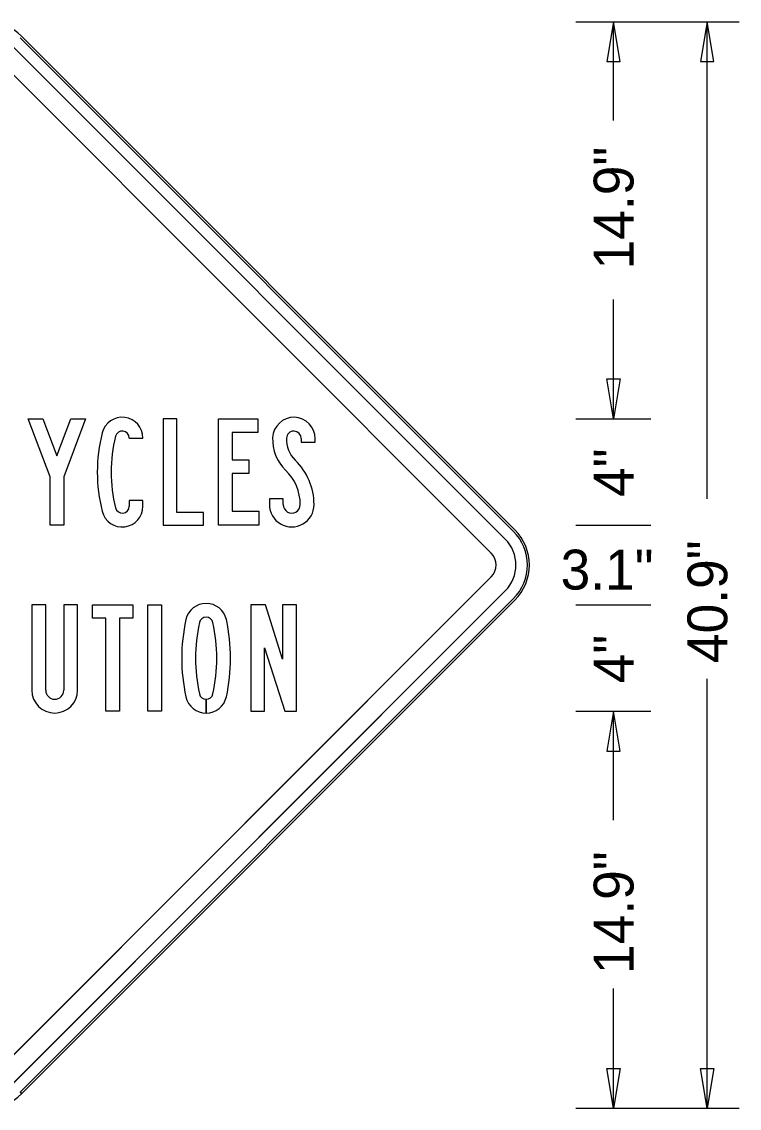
# Model space of a CAD drawing. Extents: x -20.6 to 69.9, y -0.7 to 50.5.
# Drawn here: x 34.622 to 36.873, y 15.36 to 18.766 of the extents above; entities that cross this region are included whole.
import ezdxf

# ---------------------------------------------------------------- set-up
doc = ezdxf.new("R2010")
doc.units = 0
for name, color, linetype in [('GSBWFILL', 7, 'Continuous'), ('GSCOLORFILL', 7, 'Continuous'), ('GSDIMS', 7, 'Continuous'), ('GSOUTLINE', 7, 'Continuous')]:
    doc.layers.add(name, color=color, linetype=linetype)

msp = doc.modelspace()

# ---------------------------------------------------------------- linework, layer by layer
at = {"layer": 'GSBWFILL'}
for p, q in [((36.1686, 17.1735), (34.6221, 18.72)), ((36.139, 17.1439), (34.5925, 18.6904)), ((34.5483, 18.6462), (36.0948, 17.0997)), ((36.0948, 17.0261), (34.5487, 15.48)), ((34.5929, 15.4358), (36.139, 16.9819)), ((34.6221, 15.4057), (36.1686, 16.9523))]:
    msp.add_line(p, q, dxfattribs=at)
for centre, radius, start, end in [((34.5114, 18.6094), 0.1565, 45, 135), ((36.058, 17.0629), 0.1565, 315, 45), ((36.058, 17.0629), 0.1146, 315, 45), ((36.058, 17.0629), 0.0521, 315, 45), ((34.5114, 15.5164), 0.1565, 225, 315)]:
    msp.add_arc(centre, radius, start, end, dxfattribs=at)
at = {"layer": 'GSCOLORFILL'}
for p, q in [((34.6176, 18.7156), (36.1642, 17.1691)), ((36.1686, 17.1735), (34.6221, 18.7201)), ((36.1686, 17.1735), (34.6221, 18.72)), ((36.139, 17.1439), (34.5925, 18.6904)), ((34.5483, 18.6462), (36.0948, 17.0997)), ((34.9591, 17.4609), (35.0024, 17.4609)), ((34.9591, 17.4609), (35.0024, 17.4609)), ((34.9591, 17.4609), (35.0024, 17.4609)), ((34.9591, 17.2654), (34.9591, 17.2471)), ((34.9591, 17.2654), (34.9591, 17.2471)), ((34.9591, 17.2654), (34.9591, 17.2471)), ((36.0948, 17.0261), (34.5487, 15.48)), ((34.5929, 15.4358), (36.139, 16.9819)), ((36.1642, 16.9567), (34.6177, 15.4102)), ((34.6221, 15.4057), (36.1686, 16.9523)), ((34.6221, 15.4058), (36.1686, 16.9523)), ((35.2006, 16.5987), (35.2006, 16.6421)), ((35.2006, 16.6421), (35.2006, 16.5987)), ((35.2006, 16.5987), (35.2006, 16.6421)), ((35.2006, 16.6421), (35.2006, 16.5987)), ((34.6221, 15.4057), (34.6176, 15.4101)), ((34.6177, 15.4102), (34.6221, 15.4058))]:
    msp.add_line(p, q, dxfattribs=at)
for points in [[(34.7541, 17.3396), (34.7541, 17.1879), (34.7108, 17.1879), (34.7108, 17.3396), (34.6424, 17.5212), (34.6887, 17.5212), (34.7324, 17.405), (34.7761, 17.5212), (34.8224, 17.5212)], [(34.7541, 17.3396), (34.7541, 17.1879), (34.7108, 17.1879), (34.7108, 17.3396), (34.6424, 17.5212), (34.6887, 17.5212), (34.7324, 17.405), (34.7761, 17.5212), (34.8224, 17.5212)], [(34.7541, 17.3396), (34.7541, 17.1879), (34.7108, 17.1879), (34.7108, 17.3396), (34.6424, 17.5212), (34.6887, 17.5212), (34.7324, 17.405), (34.7761, 17.5212), (34.8224, 17.5212)], [(35.1924, 17.1879), (35.1924, 17.2279), (35.1091, 17.2279), (35.1091, 17.5212), (35.0658, 17.5212), (35.0658, 17.1879)], [(35.1924, 17.1879), (35.1924, 17.2279), (35.1091, 17.2279), (35.1091, 17.5212), (35.0658, 17.5212), (35.0658, 17.1879)], [(35.1924, 17.1879), (35.1924, 17.2279), (35.1091, 17.2279), (35.1091, 17.5212), (35.0658, 17.5212), (35.0658, 17.1879)], [(35.3624, 17.5212), (35.3624, 17.4779), (35.2824, 17.4779), (35.2824, 17.3929), (35.3341, 17.3929), (35.3341, 17.3496), (35.2824, 17.3496), (35.2824, 17.2312), (35.3658, 17.2312), (35.3658, 17.1879), (35.2391, 17.1879), (35.2391, 17.5212)], [(35.3624, 17.5212), (35.3624, 17.4779), (35.2824, 17.4779), (35.2824, 17.3929), (35.3341, 17.3929), (35.3341, 17.3496), (35.2824, 17.3496), (35.2824, 17.2312), (35.3658, 17.2312), (35.3658, 17.1879), (35.2391, 17.1879), (35.2391, 17.5212)], [(35.3624, 17.5212), (35.3624, 17.4779), (35.2824, 17.4779), (35.2824, 17.3929), (35.3341, 17.3929), (35.3341, 17.3496), (35.2824, 17.3496), (35.2824, 17.2312), (35.3658, 17.2312), (35.3658, 17.1879), (35.2391, 17.1879), (35.2391, 17.5212)], [(34.9706, 16.8962), (34.9289, 16.8962), (34.9289, 16.6046), (34.8856, 16.6046), (34.8856, 16.8962), (34.8439, 16.8962), (34.8439, 16.9379), (34.9706, 16.9379)], [(34.9706, 16.8962), (34.9289, 16.8962), (34.9289, 16.6046), (34.8856, 16.6046), (34.8856, 16.8962), (34.8439, 16.8962), (34.8439, 16.9379), (34.9706, 16.9379)], [(34.9706, 16.8962), (34.9289, 16.8962), (34.9289, 16.6046), (34.8856, 16.6046), (34.8856, 16.8962), (34.8439, 16.8962), (34.8439, 16.9379), (34.9706, 16.9379)], [(35.0173, 16.6046), (35.0173, 16.9379), (35.0606, 16.9379), (35.0606, 16.6046)], [(35.0173, 16.6046), (35.0173, 16.9379), (35.0606, 16.9379), (35.0606, 16.6046)], [(35.0173, 16.6046), (35.0173, 16.9379), (35.0606, 16.9379), (35.0606, 16.6046)], [(35.4473, 16.6046), (35.4839, 16.6046), (35.4839, 16.9379), (35.4406, 16.9379), (35.4406, 16.7679), (35.3863, 16.9379), (35.3406, 16.9379), (35.3406, 16.6046), (35.3839, 16.6046), (35.3839, 16.8029)], [(35.4473, 16.6046), (35.4839, 16.6046), (35.4839, 16.9379), (35.4406, 16.9379), (35.4406, 16.7679), (35.3863, 16.9379), (35.3406, 16.9379), (35.3406, 16.6046), (35.3839, 16.6046), (35.3839, 16.8029)], [(35.4473, 16.6046), (35.4839, 16.6046), (35.4839, 16.9379), (35.4406, 16.9379), (35.4406, 16.7679), (35.3863, 16.9379), (35.3406, 16.9379), (35.3406, 16.6046), (35.3839, 16.6046), (35.3839, 16.8029)]]:
    msp.add_lwpolyline(points, close=True, dxfattribs=at)
for points in [[(35.4991, 17.4592), (35.4991, 17.4476), (35.5424, 17.4476), (35.5424, 17.4592)], [(35.4991, 17.4592), (35.4991, 17.4476), (35.5424, 17.4476), (35.5424, 17.4592)], [(35.4991, 17.4592), (35.4991, 17.4476), (35.5424, 17.4476), (35.5424, 17.4592)], [(35.4424, 17.2521), (35.4424, 17.2704), (35.3991, 17.2704), (35.3991, 17.2521)], [(35.4424, 17.2521), (35.4424, 17.2704), (35.3991, 17.2704), (35.3991, 17.2521)], [(35.4424, 17.2521), (35.4424, 17.2704), (35.3991, 17.2704), (35.3991, 17.2521)], [(35.0024, 17.2471), (35.0024, 17.2654), (34.9591, 17.2654)], [(35.0024, 17.2471), (35.0024, 17.2654), (34.9591, 17.2654)], [(35.0024, 17.2471), (35.0024, 17.2654), (34.9591, 17.2654)], [(34.6973, 16.6704), (34.6973, 16.9379), (34.6539, 16.9379), (34.6539, 16.6704)], [(34.6973, 16.6704), (34.6973, 16.9379), (34.6539, 16.9379), (34.6539, 16.6704)], [(34.6973, 16.6704), (34.6973, 16.9379), (34.6539, 16.9379), (34.6539, 16.6704)], [(34.7973, 16.6704), (34.7973, 16.9379), (34.7539, 16.9379), (34.7539, 16.6704)], [(34.7973, 16.6704), (34.7973, 16.9379), (34.7539, 16.9379), (34.7539, 16.6704)], [(34.7973, 16.6704), (34.7973, 16.9379), (34.7539, 16.9379), (34.7539, 16.6704)]]:
    msp.add_lwpolyline(points, dxfattribs=at)
for centre, radius, start, end in [((34.5114, 18.6094), 0.1565, 45, 135), ((34.5114, 18.6094), 0.1565, 45, 135), ((36.058, 17.0629), 0.1502, 315, 45), ((36.058, 17.0629), 0.1565, 315, 45), ((36.058, 17.0629), 0.1565, 315, 45), ((36.058, 17.0629), 0.1146, 315, 45), ((36.058, 17.0629), 0.0521, 315, 45), ((34.7256, 16.6704), 0.0717, 180, 0), ((34.7256, 16.6704), 0.0717, 180, 0), ((34.7256, 16.6704), 0.0717, 180, 0), ((34.7256, 16.6704), 0.0283, 180, 0), ((34.7256, 16.6704), 0.0283, 180, 0), ((34.7256, 16.6704), 0.0283, 180, 0), ((34.5114, 15.5164), 0.1565, 225, 315), ((34.5114, 15.5164), 0.1565, 225, 315)]:
    msp.add_arc(centre, radius, start, end, dxfattribs=at)
for centre, major_axis, ratio, start_param, end_param in [((34.9374, 17.4609), (0, 0.065), 0.999988, 4.712389, 7.605847), ((34.9374, 17.4609), (0, 0.065), 0.999988, 4.712389, 7.605847), ((34.9374, 17.4609), (0, 0.065), 0.999988, 4.712389, 7.605847), ((35.4758, 17.4592), (0, 0.0667), 0.999988, 4.712389, 7.806942), ((35.4758, 17.4592), (0, 0.0667), 0.999988, 4.712389, 7.806942), ((35.4758, 17.4592), (0, 0.0667), 0.999988, 4.712389, 7.806942), ((35.3594, 17.354), (0, 0.5003), 0.999988, 1.322662, 1.818931), ((35.3594, 17.354), (0, 0.5003), 0.999988, 1.322662, 1.818931), ((35.3594, 17.354), (0, 0.5003), 0.999988, 1.322662, 1.818931), ((34.9374, 17.4609), (0, 0.0217), 0.999988, 4.712389, 7.605847), ((34.9374, 17.4609), (0, 0.0217), 0.999988, 4.712389, 7.605847), ((34.9374, 17.4609), (0, 0.0217), 0.999988, 4.712389, 7.605847), ((35.4758, 17.4592), (0, 0.0233), 0.999988, 4.712389, 7.806942), ((35.4758, 17.4592), (0, 0.0233), 0.999988, 4.712389, 7.806942), ((35.4758, 17.4592), (0, 0.0233), 0.999988, 4.712389, 7.806942), ((35.3594, 17.354), (0, 0.457), 0.999988, 1.322662, 1.818931), ((35.3594, 17.354), (0, 0.457), 0.999988, 1.322662, 1.818931), ((35.3594, 17.354), (0, 0.457), 0.999988, 1.322662, 1.818931), ((35.5424, 17.4561), (0, 0.1333), 0.999988, 1.523757, 2.374761), ((35.5424, 17.4561), (0, 0.1333), 0.999988, 1.523757, 2.374761), ((35.5424, 17.4561), (0, 0.1333), 0.999988, 1.523757, 2.374761), ((35.5424, 17.4561), (0, 0.09), 0.999988, 1.523757, 2.374761), ((35.5424, 17.4561), (0, 0.09), 0.999988, 1.523757, 2.374761), ((35.5424, 17.4561), (0, 0.09), 0.999988, 1.523757, 2.374761), ((35.3458, 17.2521), (0, 0.1933), 0.999988, 4.712389, 5.516353), ((35.3458, 17.2521), (0, 0.1933), 0.999988, 4.712389, 5.516353), ((35.3458, 17.2521), (0, 0.1933), 0.999988, 4.712389, 5.516353), ((35.3458, 17.2521), (0, 0.15), 0.999988, 4.712389, 5.516353), ((35.3458, 17.2521), (0, 0.15), 0.999988, 4.712389, 5.516353), ((35.3458, 17.2521), (0, 0.15), 0.999988, 4.712389, 5.516353), ((34.9374, 17.2471), (0, 0.065), 0.999988, 1.818931, 4.712389), ((34.9374, 17.2471), (0, 0.065), 0.999988, 1.818931, 4.712389), ((34.9374, 17.2471), (0, 0.065), 0.999988, 1.818931, 4.712389), ((34.9374, 17.2471), (0, 0.0217), 0.999988, 1.818931, 4.712389), ((34.9374, 17.2471), (0, 0.0217), 0.999988, 1.818931, 4.712389), ((34.9374, 17.2471), (0, 0.0217), 0.999988, 1.818931, 4.712389), ((35.4691, 17.2521), (0, 0.07), 0.999988, 1.570796, 4.712389), ((35.4691, 17.2521), (0, 0.07), 0.999988, 1.570796, 4.712389), ((35.4691, 17.2521), (0, 0.07), 0.999988, 1.570796, 4.712389), ((35.4691, 17.2521), (0, 0.0267), 0.999988, 1.570796, 4.712389), ((35.4691, 17.2521), (0, 0.0267), 0.999988, 1.570796, 4.712389), ((35.4691, 17.2521), (0, 0.0267), 0.999988, 1.570796, 4.712389), ((35.2006, 16.8776), (0, 0.065), 0.999989, 4.929767, 7.636603), ((35.2006, 16.8776), (0, 0.065), 0.999989, 4.929767, 7.636603), ((35.2006, 16.8776), (0, 0.065), 0.999989, 4.929767, 7.636603), ((35.2006, 16.8776), (0, 0.0217), 0.999989, 4.929767, 7.636603), ((35.2006, 16.8776), (0, 0.0217), 0.999989, 4.929767, 7.636603), ((35.2006, 16.8776), (0, 0.0217), 0.999989, 4.929767, 7.636603), ((35.6847, 16.7706), (0, 0.5607), 0.999989, 1.353418, 1.788175), ((35.6847, 16.7706), (0, 0.5607), 0.999989, 1.353418, 1.788175), ((35.6847, 16.7706), (0, 0.5607), 0.999989, 1.353418, 1.788175), ((35.6847, 16.7706), (0, 0.5174), 0.999989, 1.353418, 1.788175), ((35.6847, 16.7706), (0, 0.5174), 0.999989, 1.353418, 1.788175), ((35.6847, 16.7706), (0, 0.5174), 0.999989, 1.353418, 1.788175), ((34.7165, 16.7706), (0, 0.5174), 0.999989, 4.495011, 4.929767), ((34.7165, 16.7706), (0, 0.5174), 0.999989, 4.495011, 4.929767), ((34.7165, 16.7706), (0, 0.5174), 0.999989, 4.495011, 4.929767), ((34.7165, 16.7706), (0, 0.5607), 0.999989, 4.495011, 4.929767), ((34.7165, 16.7706), (0, 0.5607), 0.999989, 4.495011, 4.929767), ((34.7165, 16.7706), (0, 0.5607), 0.999989, 4.495011, 4.929767), ((35.2006, 16.6637), (0, 0.0217), 0.999989, 1.788175, 4.495011), ((35.2006, 16.6637), (0, 0.0217), 0.999989, 1.788175, 3.141593), ((35.2006, 16.6637), (0, 0.0217), 0.999989, 1.788175, 3.141593), ((35.2006, 16.6637), (0, 0.0217), 0.999989, 3.142362, 4.495011), ((35.2006, 16.6637), (0, 0.0217), 0.999989, 3.142362, 4.495011), ((35.2006, 16.6637), (0, 0.065), 0.999989, 1.788175, 4.495011), ((35.2006, 16.6637), (0, 0.065), 0.999989, 1.788175, 3.141593), ((35.2006, 16.6637), (0, 0.065), 0.999989, 1.788175, 3.141593), ((35.2006, 16.6637), (0, 0.065), 0.999989, 3.141849, 4.495011), ((35.2006, 16.6637), (0, 0.065), 0.999989, 3.141849, 4.495011)]:
    msp.add_ellipse(centre, major_axis=major_axis, ratio=ratio, start_param=start_param, end_param=end_param, dxfattribs=at)
at = {"layer": 'GSDIMS'}
for p, q in [((36.3606, 18.7659), (36.873, 18.7659)), ((36.4782, 18.4561), (36.4782, 18.7659)), ((36.7724, 17.2707), (36.7724, 18.7659)), ((36.8394, 18.7659), (36.8394, 18.7659)), ((36.4782, 17.5212), (36.4782, 17.8949)), ((36.3606, 17.5212), (36.5953, 17.5212)), ((36.3606, 17.5212), (36.4782, 17.5212)), ((36.3606, 17.1879), (36.5953, 17.1879)), ((36.3606, 17.1879), (36.5953, 17.1879)), ((36.3606, 16.9379), (36.5953, 16.9379)), ((36.3606, 16.9379), (36.5953, 16.9379)), ((36.7724, 15.3599), (36.7724, 16.7059)), ((36.3606, 16.6046), (36.5953, 16.6046)), ((36.3606, 16.6046), (36.5953, 16.6046)), ((36.4782, 16.2625), (36.4782, 16.6046)), ((36.4782, 15.3599), (36.4782, 15.7357)), ((36.3606, 15.3599), (36.873, 15.3599)), ((36.8394, 15.3599), (36.8394, 15.3599))]:
    msp.add_line(p, q, dxfattribs=at)
for points in [[(36.4782, 18.7659), (36.4574, 18.6409), (36.499, 18.6409)], [(36.7724, 18.7659), (36.7515, 18.6409), (36.7932, 18.6409)], [(36.4782, 17.5212), (36.4574, 17.6462), (36.499, 17.6462)], [(36.4782, 16.6046), (36.4574, 16.4796), (36.499, 16.4796)], [(36.4782, 15.3599), (36.4574, 15.4849), (36.499, 15.4849)], [(36.7724, 15.3599), (36.7515, 15.4849), (36.7932, 15.4849)]]:
    msp.add_lwpolyline(points, close=True, dxfattribs=at)
at = {"layer": 'GSOUTLINE'}
for p, q in [((36.1686, 17.1735), (34.6221, 18.72)), ((36.139, 17.1439), (34.5925, 18.6904)), ((36.0948, 17.0997), (34.5483, 18.6462)), ((34.5483, 15.4795), (36.0948, 17.0261)), ((34.5925, 15.4353), (36.139, 16.9819)), ((34.6221, 15.4057), (36.1686, 16.9523))]:
    msp.add_line(p, q, dxfattribs=at)
for centre, radius, start, end in [((34.5114, 18.6094), 0.1565, 45, 135), ((36.058, 17.0629), 0.1565, 315, 45), ((36.058, 17.0629), 0.1146, 315, 45), ((36.058, 17.0629), 0.0521, 315, 45), ((34.5114, 15.5164), 0.1565, 225, 315)]:
    msp.add_arc(centre, radius, start, end, dxfattribs=at)

# ---------------------------------------------------------------- texts
at = {"layer": 'GSDIMS'}
for s, p in [('14.9"', (36.5412, 17.9895)), ('4"', (36.5412, 17.276)), ('40.9"', (36.8354, 16.7555)), ('4"', (36.5412, 16.6918)), ('14.9"', (36.5412, 15.7808))]:
    msp.add_text(s, height=0.125, rotation=90, dxfattribs=at).set_placement(p)
msp.add_text('3.1"', height=0.125, dxfattribs=at).set_placement((36.3126, 16.986))

doc.saveas('drawing.dxf')
